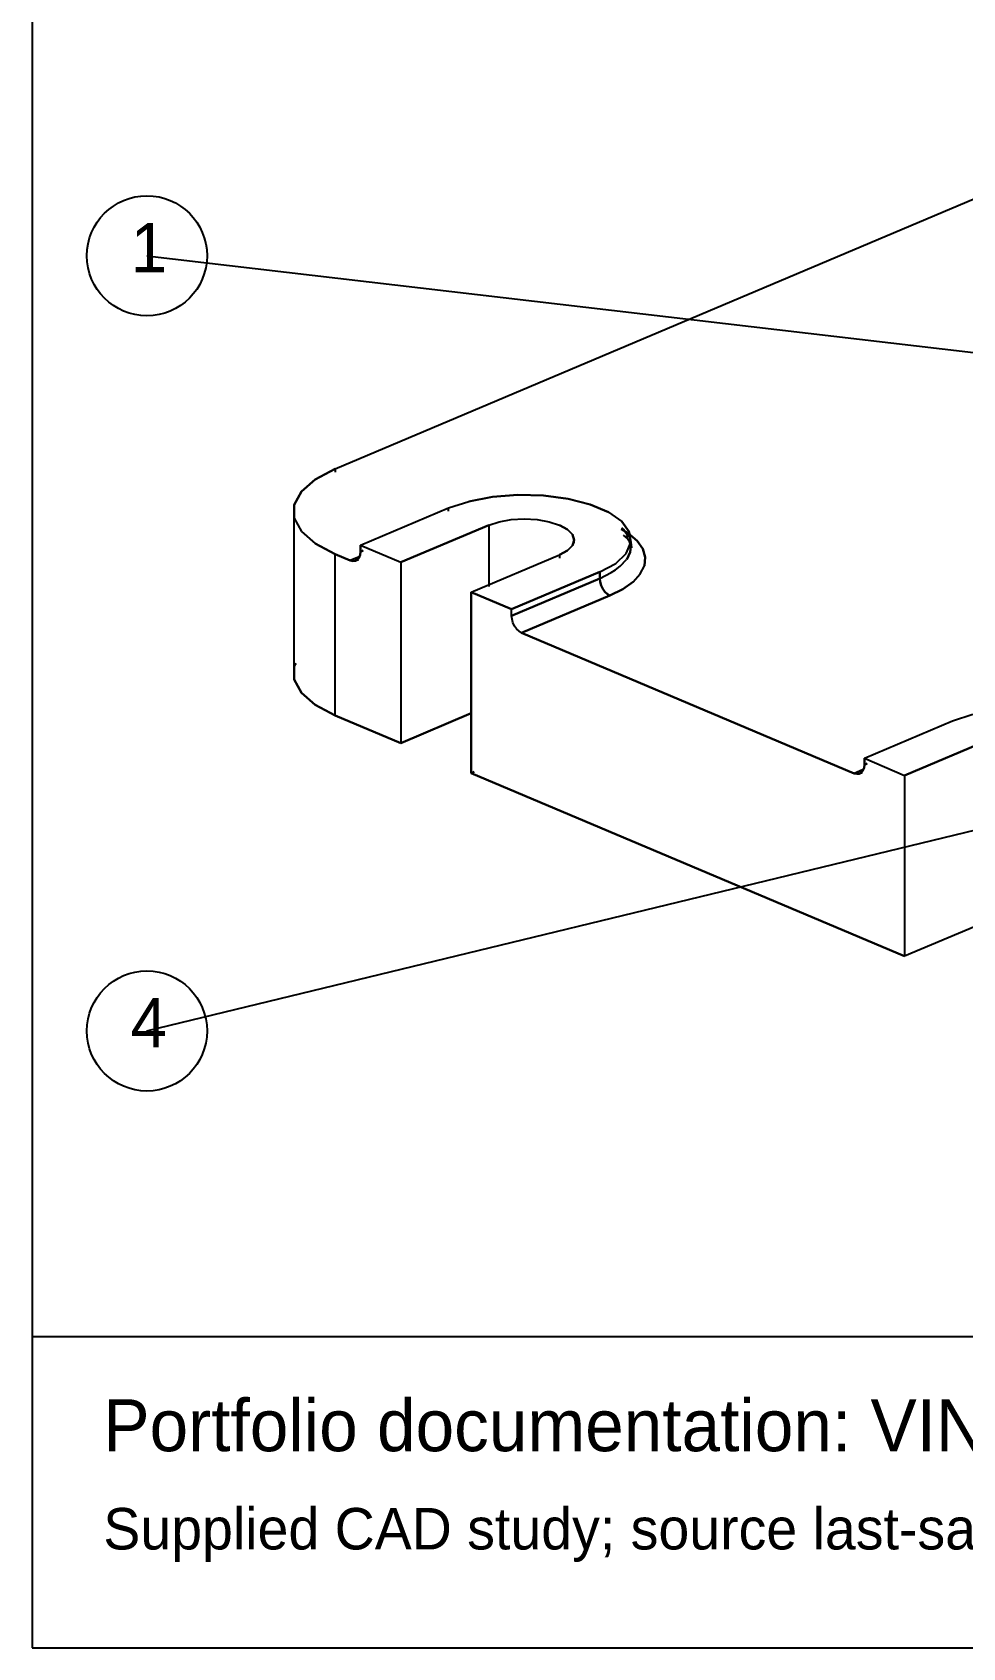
# Model space of a CAD drawing. Header units: millimetres. Extents: x 8 to 862, y 8 to 289.
# Drawn here: x 457.8 to 517.9, y 7.8 to 112.2 of the extents above; entities that cross this region are included whole.
import ezdxf

# ---------------------------------------------------------------- set-up
doc = ezdxf.new("R2010")
doc.units = ezdxf.units.MM
for name, color, linetype in [('BORDER', 7, 'Continuous'), ('NOTES', 7, 'Continuous'), ('OUTLINE', 7, 'Continuous')]:
    doc.layers.add(name, color=color, linetype=linetype)

msp = doc.modelspace()

# ---------------------------------------------------------------- linework, layer by layer
at = {"layer": 'BORDER'}
for p, q in [((457.76, 289.24), (457.76, 7.76)), ((457.76, 27.87), (862.24, 27.87)), ((457.76, 7.76), (862.24, 7.76))]:
    msp.add_line(p, q, dxfattribs=at)
at = {"layer": 'NOTES'}
for centre in [(465.17, 97.72), (465.17, 47.62)]:
    msp.add_circle(centre, 3.88, dxfattribs=at)
at = {"layer": 'OUTLINE'}
for p, q in [((477.33, 83.95), (533.6, 107.73)), ((465.17, 97.72), (551.11, 87.65)), ((477.33, 83.95), (476.05, 83.27)), ((476.05, 83.27), (477.33, 83.95)), ((477.33, 83.95), (477.33, 83.74)), ((475.15, 82.48), (474.69, 81.63)), ((474.69, 81.63), (475.15, 82.48)), ((476.05, 83.27), (475.15, 82.48)), ((475.15, 82.48), (476.05, 83.27)), ((474.69, 81.63), (474.69, 80.76)), ((474.69, 71.2), (474.69, 81.63)), ((484.66, 81.42), (485.97, 81.85)), ((487.49, 82.14), (485.97, 81.85)), ((485.97, 81.85), (487.49, 82.14)), ((489.13, 82.27), (487.49, 82.14)), ((487.49, 82.14), (489.13, 82.27)), ((490.79, 82.23), (489.13, 82.27)), ((489.13, 82.27), (490.79, 82.23)), ((492.38, 82.02), (490.79, 82.23)), ((490.79, 82.23), (492.38, 82.02)), ((493.81, 81.65), (492.38, 82.02)), ((492.38, 82.02), (493.81, 81.65)), ((494.99, 81.15), (493.81, 81.65)), ((493.81, 81.65), (494.99, 81.15)), ((465.17, 47.62), (601.09, 80.61)), ((474.69, 80.76), (475.15, 79.91)), ((478.96, 79.01), (484.66, 81.42)), ((484.66, 81.21), (484.66, 81.42)), ((487.27, 80.32), (487.93, 80.53)), ((487.93, 80.53), (488.71, 80.67)), ((488.71, 80.67), (489.55, 80.72)), ((489.55, 80.72), (490.38, 80.67)), ((490.38, 80.67), (491.16, 80.53)), ((491.16, 80.53), (491.83, 80.32)), ((494.99, 81.15), (495.85, 80.55)), ((496.34, 79.88), (495.85, 80.55)), ((495.85, 80.55), (496.34, 79.88)), ((475.15, 79.91), (476.05, 79.13)), ((487.27, 80.32), (481.57, 77.91)), ((481.57, 77.91), (487.27, 80.32)), ((487.27, 80.32), (487.27, 76.35)), ((491.83, 80.32), (492.34, 80.03)), ((492.34, 80.03), (491.83, 80.32)), ((492.34, 80.03), (492.66, 79.71)), ((492.66, 79.71), (492.34, 80.03)), ((492.66, 79.71), (492.77, 79.35)), ((492.77, 79.35), (492.66, 79.71)), ((492.77, 79.35), (492.66, 79)), ((492.66, 79), (492.77, 79.35)), ((492.77, 79.14), (492.77, 79.35)), ((495.82, 80.06), (496.27, 79.8)), ((496.27, 79.8), (495.82, 80.06)), ((495.83, 80.13), (495.98, 80)), ((496.23, 79.45), (495.97, 79.67)), ((496.31, 79.53), (495.98, 80)), ((495.98, 80), (496.31, 79.53)), ((496.43, 79.13), (496.1, 79.6)), ((496.23, 79.45), (496.1, 79.6)), ((496.27, 79.8), (496.84, 79.3)), ((496.84, 79.3), (496.27, 79.8)), ((496.45, 79.06), (496.33, 79.46)), ((496.33, 79.46), (496.45, 79.06)), ((496.44, 79.18), (496.34, 79.88)), ((496.34, 79.88), (496.44, 79.18)), ((476.05, 79.13), (477.33, 78.44)), ((477.33, 78.44), (476.05, 79.13)), ((477.33, 68.01), (477.33, 78.44)), ((478.31, 78.03), (477.33, 78.44)), ((477.33, 78.44), (478.31, 78.03)), ((478.94, 78.39), (478.88, 78.21)), ((478.88, 78.21), (478.94, 78.39)), ((478.96, 78.59), (478.94, 78.39)), ((478.94, 78.39), (478.96, 78.59)), ((478.96, 79.01), (478.96, 78.59)), ((478.96, 79.01), (481.57, 77.91)), ((478.96, 78.59), (478.96, 79.01)), ((478.96, 78.59), (479.15, 78.67)), ((479.15, 78.67), (478.96, 78.59)), ((486.13, 75.98), (491.83, 78.39)), ((492.34, 78.67), (491.83, 78.39)), ((491.83, 78.39), (492.34, 78.67)), ((491.83, 78.39), (491.83, 78.18)), ((492.66, 79), (492.34, 78.67)), ((492.34, 78.67), (492.66, 79)), ((495.46, 77.84), (496.14, 78.48)), ((496.14, 78.48), (496.44, 79.18)), ((496.17, 78.1), (496.4, 78.57)), ((496.4, 78.57), (496.17, 78.1)), ((496.48, 78.84), (496.34, 79.32)), ((496.43, 79.13), (496.34, 79.32)), ((496.4, 78.57), (496.42, 78.76)), ((496.42, 78.76), (496.4, 78.57)), ((496.42, 78.76), (496.45, 79.06)), ((496.45, 79.06), (496.42, 78.76)), ((496.45, 79.06), (496.44, 79.18)), ((496.45, 79.06), (496.48, 78.84)), ((496.84, 79.3), (497.21, 78.78)), ((497.21, 78.78), (496.84, 79.3)), ((497.21, 78.78), (497.37, 78.24)), ((497.37, 78.24), (497.21, 78.78)), ((478.31, 78.03), (478.88, 78.27)), ((478.88, 78.27), (478.31, 78.03)), ((478.48, 77.99), (478.31, 78.03)), ((478.31, 78.03), (478.48, 77.99)), ((478.64, 78.01), (478.48, 77.99)), ((478.48, 77.99), (478.64, 78.01)), ((478.64, 78.01), (478.83, 78.09)), ((478.77, 78.08), (478.64, 78.01)), ((478.64, 78.01), (478.77, 78.08)), ((478.88, 78.21), (478.77, 78.08)), ((478.77, 78.08), (478.88, 78.21)), ((481.57, 77.91), (481.57, 66.22)), ((494.43, 77.29), (488.73, 74.88)), ((488.73, 74.88), (494.43, 77.29)), ((494.43, 77.29), (495.46, 77.84)), ((494.43, 76.87), (494.43, 77.29)), ((494.43, 77.29), (494.43, 76.87)), ((495.17, 77.24), (495.44, 77.43)), ((495.44, 77.43), (495.75, 77.65)), ((495.75, 77.65), (496.14, 78.07)), ((496.14, 78.07), (495.75, 77.65)), ((497.05, 77.16), (497.32, 77.69)), ((497.37, 78.24), (497.32, 77.69)), ((497.32, 77.69), (497.37, 78.24)), ((494.43, 76.87), (488.73, 74.46)), ((488.73, 74.46), (494.43, 76.87)), ((494.43, 76.87), (495.17, 77.24)), ((494.43, 76.87), (494.46, 76.65)), ((494.46, 76.65), (494.43, 76.87)), ((494.46, 76.65), (494.52, 76.42)), ((494.52, 76.42), (494.46, 76.65)), ((494.52, 76.42), (494.62, 76.2)), ((494.62, 76.2), (494.52, 76.42)), ((496.58, 76.65), (495.92, 76.18)), ((495.92, 76.18), (496.58, 76.65)), ((496.58, 76.65), (497.05, 77.16)), ((488.73, 74.88), (486.13, 75.98)), ((486.13, 64.29), (486.13, 75.98)), ((486.13, 75.98), (486.13, 64.29)), ((486.13, 75.98), (488.73, 74.88)), ((495.08, 75.76), (489.38, 73.35)), ((489.38, 73.35), (495.08, 75.76)), ((494.62, 76.2), (494.76, 76.01)), ((494.76, 76.01), (494.62, 76.2)), ((494.76, 76.01), (494.92, 75.86)), ((494.92, 75.86), (494.76, 76.01)), ((494.92, 75.86), (495.08, 75.76)), ((495.08, 75.76), (494.92, 75.86)), ((495.92, 76.18), (495.08, 75.76)), ((495.08, 75.76), (495.92, 76.18)), ((488.73, 74.46), (488.73, 74.88)), ((488.76, 74.24), (488.73, 74.46)), ((488.82, 74.01), (488.76, 74.24)), ((488.92, 73.79), (488.82, 74.01)), ((489.06, 73.6), (488.92, 73.79)), ((489.22, 73.45), (489.06, 73.6)), ((489.38, 73.35), (489.22, 73.45)), ((510.88, 64.27), (489.38, 73.35)), ((489.38, 73.35), (510.88, 64.27)), ((474.79, 71.37), (474.69, 71.2)), ((474.69, 71.2), (474.79, 71.37)), ((474.69, 71.2), (474.69, 70.33)), ((474.69, 70.33), (474.69, 71.2)), ((474.69, 70.33), (475.15, 69.48)), ((475.15, 69.48), (474.69, 70.33)), ((475.15, 69.48), (476.05, 68.69)), ((476.05, 68.69), (475.15, 69.48)), ((476.05, 68.69), (477.33, 68.01)), ((477.33, 68.01), (476.05, 68.69)), ((481.57, 66.22), (477.33, 68.01)), ((477.33, 68.01), (481.57, 66.22)), ((481.57, 66.22), (486.13, 68.15)), ((486.13, 68.15), (481.57, 66.22)), ((517.23, 67.66), (518.54, 68.09)), ((511.53, 65.25), (517.23, 67.66)), ((519.83, 66.55), (514.13, 64.14)), ((514.13, 64.14), (519.83, 66.55)), ((511.53, 64.83), (511.51, 64.62)), ((511.51, 64.62), (511.53, 64.83)), ((511.53, 65.25), (511.53, 64.83)), ((511.53, 65.25), (514.13, 64.14)), ((511.53, 64.83), (511.53, 65.25)), ((511.53, 64.83), (511.72, 64.91)), ((511.72, 64.91), (511.53, 64.83)), ((486.32, 64.37), (486.13, 64.29)), ((486.13, 64.29), (486.32, 64.37)), ((514.13, 52.46), (486.13, 64.29)), ((486.13, 64.29), (514.13, 52.46)), ((510.88, 64.27), (511.45, 64.51)), ((511.45, 64.51), (510.88, 64.27)), ((511.05, 64.23), (510.88, 64.27)), ((510.88, 64.27), (511.05, 64.23)), ((511.2, 64.24), (511.05, 64.23)), ((511.05, 64.23), (511.2, 64.24)), ((511.34, 64.32), (511.2, 64.24)), ((511.2, 64.24), (511.34, 64.32)), ((511.2, 64.24), (511.39, 64.32)), ((511.44, 64.45), (511.34, 64.32)), ((511.34, 64.32), (511.44, 64.45)), ((511.51, 64.62), (511.44, 64.45)), ((511.44, 64.45), (511.51, 64.62)), ((514.13, 64.14), (514.13, 52.46)), ((518.7, 54.38), (514.13, 52.46))]:
    msp.add_line(p, q, dxfattribs=at)

# ---------------------------------------------------------------- texts
at = {"layer": 'NOTES'}
for s, height, p in [('1', 3.17, (464.11, 96.66)), ('4', 3.17, (464.11, 46.57)), ('Portfolio documentation: VINAMRA JAIN', 3.3514, (462.35, 20.46)), ('Supplied CAD study; source last-saved user: pavan', 2.6811, (462.35, 14.11))]:
    msp.add_text(s, height=height, dxfattribs=at).set_placement(p)

doc.saveas('drawing.dxf')
